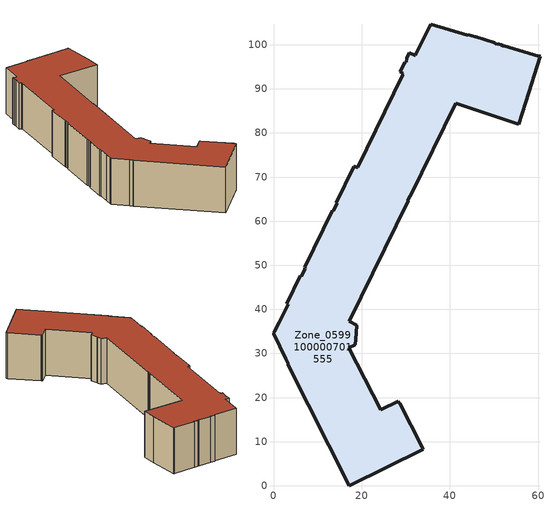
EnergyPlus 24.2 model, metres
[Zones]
Zone_0599100000701555
 floor ground (C_G): 51.64,99.85 52.18,99.69 52.22,99.81 60.14,97.39 60.18,97.49 60.43,97.42 57.25,86.91 55.65,81.93 41.33,86.71 31.02,65.61 30.91,65.67 30.4,64.63 30.52,64.59 17.17,37.27 18.83,36.37 18.72,34.73 18.67,34.6 18.71,34.55 18.54,31.92 17.05,31.3 24.3,17.18 28.25,19.21 28.5,18.72 28.58,18.75 33.78,8.73 33.71,8.69 33.95,8.23 17.22,0 3.18,27.6 3.38,27.7 2.81,28.81 0,34.45 0.23,34.96 1.28,37.12 3.29,41.19 3.05,41.3 6.12,47.6 6.34,47.49 7.2,49.25 7.08,49.57 13.34,62.39 13.59,62.38 14.4,64.04 14.19,64.14 18.19,72.32 18.3,72.31 18.25,72.46 18.84,72.18 18.88,72.26 19.16,72.24 29.35,93.2 29.15,93.29 29.29,93.57 28.72,93.87 29.79,96.08 30.05,96.07 30.21,96.94 30.8,98.15 31.98,97.58 32.02,97.67 32.15,97.57 35.62,104.64 44.02,102.13 44.15,102.27 45.75,101.78 45.79,101.68 45.81,101.76 50.21,100.42 50.25,100.26 50.88,100.07 50.89,100.21 51.94,99.89 z0
 wall outside (C_F): 17.05,31.3 18.54,31.92 18.71,34.55 18.67,34.6 18.72,34.73 18.83,36.37 17.17,37.27 30.52,64.59 30.4,64.63 30.91,65.67 31.02,65.61 41.33,86.71 55.65,81.93 57.25,86.91 60.43,97.42 60.18,97.49 60.14,97.39 52.22,99.81 52.18,99.69 51.64,99.85 51.94,99.89 50.89,100.21 50.88,100.07 50.25,100.26 50.21,100.42 45.81,101.76 45.79,101.68 45.75,101.78 44.15,102.27 44.02,102.13 35.62,104.64 32.15,97.57 32.02,97.67 31.98,97.58 30.8,98.15 30.21,96.94 30.05,96.07 29.79,96.08 28.72,93.87 29.29,93.57 29.15,93.29 29.35,93.2 19.16,72.24 18.88,72.26 18.84,72.18 18.25,72.46 18.3,72.31 18.19,72.32 14.19,64.14 14.4,64.04 13.59,62.38 13.34,62.39 7.08,49.57 7.2,49.25 6.34,47.49 6.12,47.6 3.05,41.3 3.29,41.19 1.28,37.12 0.23,34.96 0,34.45 2.81,28.81 3.38,27.7 3.18,27.6 17.22,0 33.95,8.23 33.71,8.69 33.78,8.73 28.58,18.75 28.5,18.72 28.25,19.21 24.3,17.18 17.05,31.3 z0:16.74
 roof outside (C_R): 50.88,100.07 50.25,100.26 50.21,100.42 45.81,101.76 45.79,101.68 45.75,101.78 44.15,102.27 44.02,102.13 35.62,104.64 32.15,97.57 32.02,97.67 31.98,97.58 30.8,98.15 30.21,96.94 30.05,96.07 29.79,96.08 28.72,93.87 29.29,93.57 29.15,93.29 29.35,93.2 19.16,72.24 18.88,72.26 18.84,72.18 18.25,72.46 18.3,72.31 18.19,72.32 14.19,64.14 14.4,64.04 13.59,62.38 13.34,62.39 7.08,49.57 7.2,49.25 6.34,47.49 6.12,47.6 3.05,41.3 3.29,41.19 1.28,37.12 0.23,34.96 0,34.45 2.81,28.81 3.38,27.7 3.18,27.6 17.22,0 33.95,8.23 33.71,8.69 33.78,8.73 28.58,18.75 28.5,18.72 28.25,19.21 24.3,17.18 17.05,31.3 18.54,31.92 18.71,34.55 18.67,34.6 18.72,34.73 18.83,36.37 17.17,37.27 30.52,64.59 30.4,64.63 30.91,65.67 31.02,65.61 41.33,86.71 55.65,81.93 57.25,86.91 60.43,97.42 60.18,97.49 60.14,97.39 52.22,99.81 52.18,99.69 51.64,99.85 51.94,99.89 50.89,100.21 z16.74
[BUILDING]
Pand.0599100000701555: North Axis=0; Terrain=City; Loads Convergence Tolerance Value=0.04; Temperature Convergence Tolerance Value=0.4; Solar Distribution=FullExterior; Maximum Number of Warmup Days=25; Minimum Number of Warmup Days=1
[Site:Location]
Rotterdam.The.Hague.AP_ZH_NLD Design_Conditions: Latitude=51.96; Longitude=4.45; Time Zone=1; Elevation=-4.5
[SITE:GROUNDTEMPERATURE:BUILDINGSURFACE]
18, 18, 18, 18, 18, 18, 18, 18, 18, 18, 18, 18
[MATERIAL] Thermal Absorptance=0.9; Solar Absorptance=0.7; Visible Absorptance=0.7
Name | Roughness | Thickness | Conductivity | Density | Specific Heat
G.TI.1946 | MediumSmooth | 0.15 | 1 | 540 | 1210
F.TI.1946 | Rough | 0.3 | 0.857143 | 1920 | 840
R.TI.1946 | MediumRough | 0.2 | 0.1 | 1500 | 1000
[CONSTRUCTION]
C_G: G.TI.1946
C_F: F.TI.1946
C_R: R.TI.1946
[ZONE]
Zone_0599100000701555: Type=1; Multiplier=1; Ceiling Height=Autocalculate; Volume=Autocalculate; Floor Area=autocalculate; Part of Total Floor Area=Yes
[ZONEINFILTRATION:DESIGNFLOWRATE]
Infil_Zone_0599100000701555: Zone or ZoneList or Space or SpaceList=Zone_0599100000701555; Schedule=AlwaysOn; Design Flow Rate Calculation Method=Flow/Area; Flow Rate per Floor Area=0.003; Constant Term Coefficient=1; Temperature Term Coefficient=0; Velocity Term Coefficient=0; Velocity Squared Term Coefficient=0
[HVACTEMPLATE:ZONE:IDEALLOADSAIRSYSTEM]
Zone_0599100000701555: Maximum Heating Supply Air Temperature=50; Minimum Cooling Supply Air Temperature=13; Maximum Heating Supply Air Humidity Ratio=0.0156; Minimum Cooling Supply Air Humidity Ratio=0.0077; Heating Limit=NoLimit; Cooling Limit=NoLimit; Dehumidification Control Type=ConstantSensibleHeatRatio; Cooling Sensible Heat Ratio=0.7; Dehumidification Setpoint=60; Humidification Control Type=None; Humidification Setpoint=30; Outdoor Air Method=None; Outdoor Air Flow Rate per Person=0.00944; Outdoor Air Flow Rate per Zone Floor Area=0; Outdoor Air Flow Rate per Zone=0; Demand Controlled Ventilation Type=None; Outdoor Air Economizer Type=NoEconomizer; Heat Recovery Type=None; Sensible Heat Recovery Effectiveness=0.7; Latent Heat Recovery Effectiveness=0.65
[ZONECONTROL:THERMOSTAT]
ThermostatControl_Zone_0599100000701555: Zone or ZoneList=Zone_0599100000701555; Control Type Schedule=DualSetpointControlType; Control 1=Thermostat_Zone_0599100000701555; Temperature Difference Between Cutout And Setpoint=0
[THERMOSTATSETPOINT:DUALSETPOINT]
Thermostat_Zone_0599100000701555: Heating Setpoint Temperature Schedule=HeatingSetpoint_Zone_0599100000701555; Cooling Setpoint Temperature Schedule=CoolingSetpoint_Zone_0599100000701555
[SCHEDULE:COMPACT]
HeatingSetpoint_Zone_0599100000701555: Through: 12/31, For: AllDays, Until: 24:00, 21
CoolingSetpoint_Zone_0599100000701555: Through: 12/31, For: AllDays, Until: 24:00, 24
DualSetpointControlType: Through: 12/31, For: AllDays, Until: 24:00, 4
AlwaysOn: Through: 12/31, For: AllDays, Until: 24:00, 1
